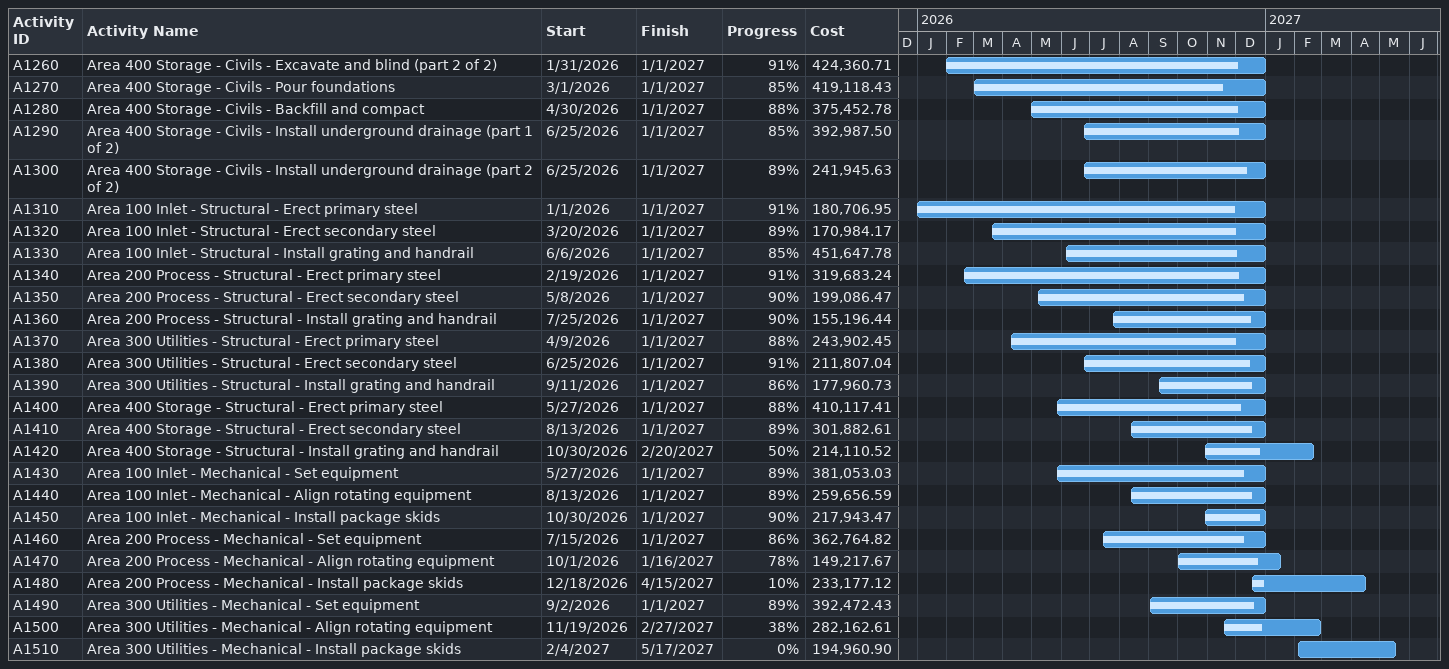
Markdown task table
| ID | Task | Start | Finish | % complete | Cost |
|---|---|---|---|---|---|
| A1260 | Area 400 Storage - Civils - Excavate and blind (part 2 of 2) | 2026-01-31 | 2027-01-01 | 91 | 424360.71 |
| A1270 | Area 400 Storage - Civils - Pour foundations | 2026-03-01 | 2027-01-01 | 85 | 419118.43 |
| A1280 | Area 400 Storage - Civils - Backfill and compact | 2026-04-30 | 2027-01-01 | 88 | 375452.78 |
| A1290 | Area 400 Storage - Civils - Install underground drainage (part 1 of 2) | 2026-06-25 | 2027-01-01 | 85 | 392987.50 |
| A1300 | Area 400 Storage - Civils - Install underground drainage (part 2 of 2) | 2026-06-25 | 2027-01-01 | 89 | 241945.63 |
| A1310 | Area 100 Inlet - Structural - Erect primary steel | 2026-01-01 | 2027-01-01 | 91 | 180706.95 |
| A1320 | Area 100 Inlet - Structural - Erect secondary steel | 2026-03-20 | 2027-01-01 | 89 | 170984.17 |
| A1330 | Area 100 Inlet - Structural - Install grating and handrail | 2026-06-06 | 2027-01-01 | 85 | 451647.78 |
| A1340 | Area 200 Process - Structural - Erect primary steel | 2026-02-19 | 2027-01-01 | 91 | 319683.24 |
| A1350 | Area 200 Process - Structural - Erect secondary steel | 2026-05-08 | 2027-01-01 | 90 | 199086.47 |
| A1360 | Area 200 Process - Structural - Install grating and handrail | 2026-07-25 | 2027-01-01 | 90 | 155196.44 |
| A1370 | Area 300 Utilities - Structural - Erect primary steel | 2026-04-09 | 2027-01-01 | 88 | 243902.45 |
| A1380 | Area 300 Utilities - Structural - Erect secondary steel | 2026-06-25 | 2027-01-01 | 91 | 211807.04 |
| A1390 | Area 300 Utilities - Structural - Install grating and handrail | 2026-09-11 | 2027-01-01 | 86 | 177960.73 |
| A1400 | Area 400 Storage - Structural - Erect primary steel | 2026-05-27 | 2027-01-01 | 88 | 410117.41 |
| A1410 | Area 400 Storage - Structural - Erect secondary steel | 2026-08-13 | 2027-01-01 | 89 | 301882.61 |
| A1420 | Area 400 Storage - Structural - Install grating and handrail | 2026-10-30 | 2027-02-20 | 50 | 214110.52 |
| A1430 | Area 100 Inlet - Mechanical - Set equipment | 2026-05-27 | 2027-01-01 | 89 | 381053.03 |
| A1440 | Area 100 Inlet - Mechanical - Align rotating equipment | 2026-08-13 | 2027-01-01 | 89 | 259656.59 |
| A1450 | Area 100 Inlet - Mechanical - Install package skids | 2026-10-30 | 2027-01-01 | 90 | 217943.47 |
| A1460 | Area 200 Process - Mechanical - Set equipment | 2026-07-15 | 2027-01-01 | 86 | 362764.82 |
| A1470 | Area 200 Process - Mechanical - Align rotating equipment | 2026-10-01 | 2027-01-16 | 78 | 149217.67 |
| A1480 | Area 200 Process - Mechanical - Install package skids | 2026-12-18 | 2027-04-15 | 10 | 233177.12 |
| A1490 | Area 300 Utilities - Mechanical - Set equipment | 2026-09-02 | 2027-01-01 | 89 | 392472.43 |
| A1500 | Area 300 Utilities - Mechanical - Align rotating equipment | 2026-11-19 | 2027-02-27 | 38 | 282162.61 |
| A1510 | Area 300 Utilities - Mechanical - Install package skids | 2027-02-04 | 2027-05-17 | 0 | 194960.90 |
